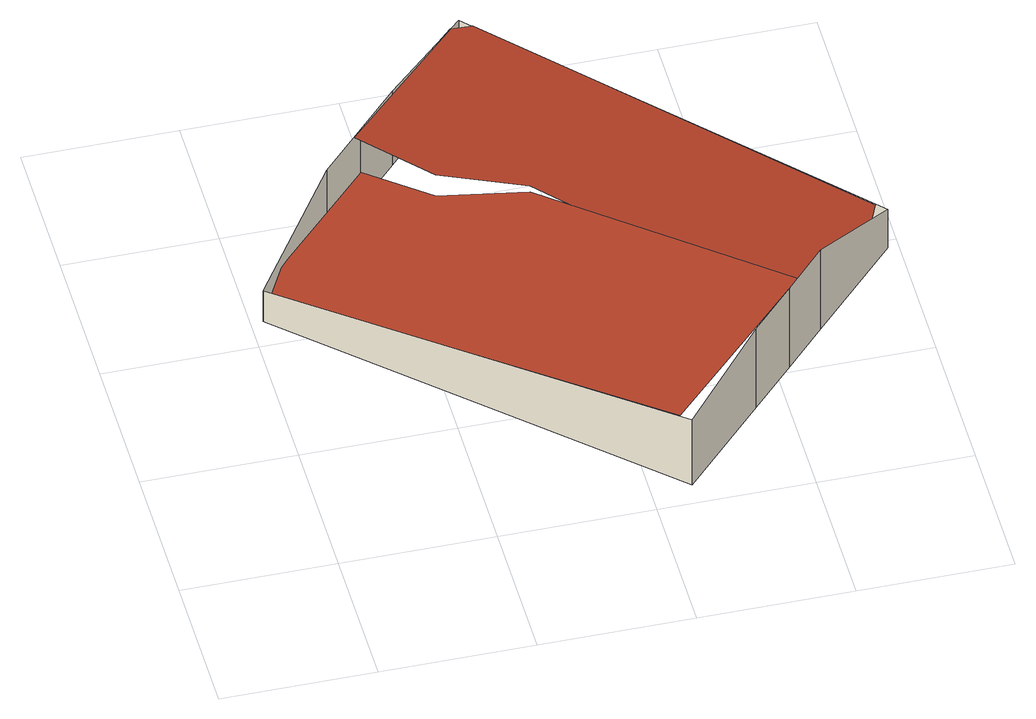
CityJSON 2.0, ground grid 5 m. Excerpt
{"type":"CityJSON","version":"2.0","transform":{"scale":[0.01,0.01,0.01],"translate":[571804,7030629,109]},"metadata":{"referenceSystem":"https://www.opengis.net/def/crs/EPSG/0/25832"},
"CityObjects":{
"building1":{"type":"Building","geometry":[{"type":"MultiSurface","lod":"2","boundaries":[[[0,1,2,3,4,5,6,7]],[[8,9,10,11,12,13,14]],[[15,16,17,18]],[[19,20,16,15]],[[21,22,20,19]],[[23,24,22,21]],[[25,26,24,23]],[[27,28,26,25]],[[29,30,28,27]],[[31,32,30,29]],[[33,34,32,31]],[[18,17,34,33]]],"semantics":{"surfaces":[{"type":"RoofSurface"},{"type":"WallSurface"}],"values":[0,0,1,1,1,1,1,1,1,1,1,1]}}]}
},
"vertices":[
[909,1962,266],[838,1957,273],[428,1520,309],[634,1319,287],[908,1229,261],[1558,584,194],[1887,886,164],[1933,998,161],[908,1229,236],[634,1319,200],[446,1503,174],[121,1195,136],[61,1087,129],[1100,109,272],[1581,560,329],[589,1692,2],[589,1692,309],[455,1549,309],[455,1549,2],[874,1995,2],[874,1995,266],[1965,968,2],[1965,968,161],[1679,665,2],[1679,665,329],[1546,522,2],[1546,522,329],[1403,371,2],[1403,371,329],[1130,81,2],[1130,81,272],[39,1108,2],[39,1108,129],[311,1397,2],[311,1397,309]
]}
